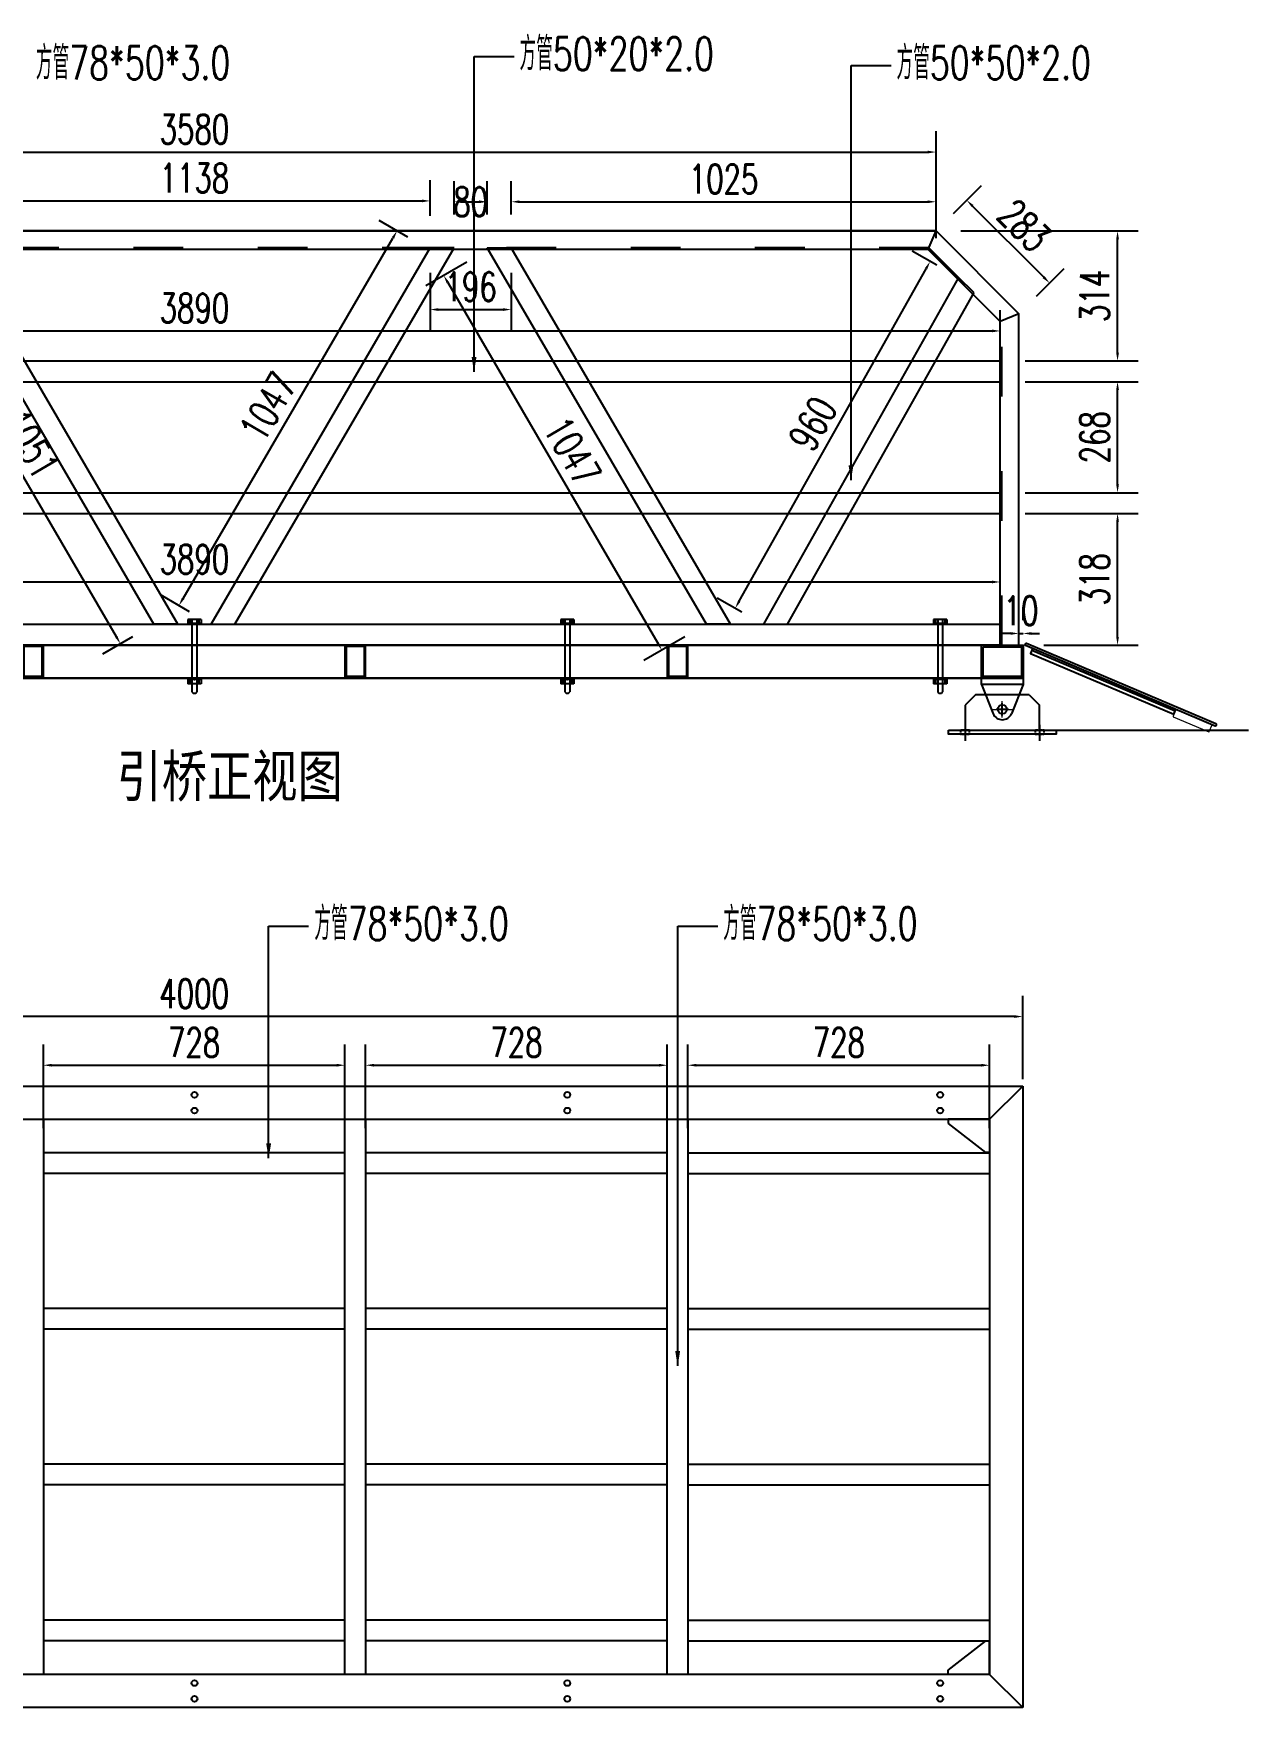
# Model space of a CAD drawing. Header units: millimetres. Extents: x -1612139 to -1305911, y 1242553 to 1536160.
# Drawn here: x -1549757 to -1546824, y 1244720 to 1248761 of the extents above; entities that cross this region are included whole.
import ezdxf

# ---------------------------------------------------------------- set-up
doc = ezdxf.new("R2010")
doc.units = ezdxf.units.MM
doc.header["$LTSCALE"] = 10
for name, pattern in [('ACAD_ISO03W100', [30, 12, -18]), ('CENTER2', [28.575, 19.05, -3.175, 3.175, -3.175]), ('DASHED2', [0.375, 0.25, -0.125])]:
    doc.linetypes.add(name, pattern=pattern)
doc.layers.get('0').update_dxf_attribs({"linetype": 'CONTINUOUS'})
doc.layers.get('DEFPOINTS').update_dxf_attribs({"linetype": 'CONTINUOUS'})
doc.layers.add('0 [HR] Dim', color=6, linetype='CONTINUOUS', lineweight=13)
doc.styles.add('-宋体', font='', dxfattribs={"width": 0.8})
doc.styles.add('AIRAL', font='arial.ttf')
doc.styles.add('STANDARD_T3', font='simplex.shx', dxfattribs={"width": 0.7, "bigfont": 'gbcbig.shx'})
doc.styles.get('-宋体').set_extended_font_data('SimSun')
doc.dimstyles.new('03', dxfattribs={"dimscale": 30, "dimtxt": 2.5, "dimasz": 1.2, "dimexe": 1, "dimexo": 1.5, "dimgap": 0.5, "dimtad": 1, "dimdec": 0, "dimzin": 1, "dimdsep": 46, "dimtxsty": 'AIRAL', "dimcen": 1.5, "dimclrd": 256, "dimclre": 256, "dimclrt": 7, "dimadec": 0, "dimazin": 0, "dimtfac": 1, "dimtdec": 0, "dimtix": 1, "dimtmove": 0, "dimatfit": 0, "dimfxl": 1.25, "dimfxlon": 1, "dimlwd": -1, "dimlwe": -1, "dimarcsym": 0})
doc.dimstyles.new('W&&20', dxfattribs={"dimtxt": 70, "dimasz": 20, "dimexe": 50, "dimexo": 60, "dimgap": 20, "dimtad": 1, "dimdec": 0, "dimzin": 0, "dimdsep": 46, "dimtxsty": 'STANDARD_T3', "dimcen": 0.09, "dimclrd": 1, "dimclre": 1, "dimclrt": 7, "dimazin": 2, "dimtfac": 1, "dimtdec": 0, "dimtix": 1, "dimtmove": 2, "dimatfit": 3, "dimfxl": 100, "dimtolj": 1, "dimtzin": 0, "dimarcsym": 0})

# ---------------------------------------------------------------- blocks, each defined once
blk = doc.blocks.new('*D48')
at = {"color": 1, "lineweight": -2, "transparency": 16777216}
for p, q in [((-1551369.2, 1246236.9), (-1551369.2, 1246437.9)), ((-1547369.2, 1246236.9), (-1547369.2, 1246437.9)), ((-1547389.2, 1246387.9), (-1551349.2, 1246387.9))]:
    blk.add_line(p, q, dxfattribs=at)
at = {"color": 1, "transparency": 16777216}
for points in [[(-1551349.2, 1246391.2), (-1551349.2, 1246384.6), (-1551369.2, 1246387.9)], [(-1547389.2, 1246391.2), (-1547389.2, 1246384.6), (-1547369.2, 1246387.9)]]:
    blk.add_solid(points, dxfattribs=at)
at = {"layer": 'DEFPOINTS', "color": 0, "transparency": 16777216}
for p in [(-1551369.2, 1246387.9), (-1551369.2, 1246176.9), (-1547369.2, 1246176.9)]:
    blk.add_point(p, dxfattribs=at)
at = {"color": 7, "transparency": 16777216, "insert": (-1549369.2, 1246442.9), "char_height": 70, "attachment_point": 5, "style": 'STANDARD_T3'}
blk.add_mtext('\\A1;4000', dxfattribs=at)
blk = doc.blocks.new('滚轮支架 -left')
for p, q in [((-50, 10), (-22.4, 81)), ((50, 10), (22.4, 81))]:
    blk.add_line(p, q)
at = {"color": 3, "linetype": 'CENTER2'}
for p, q in [((0, 85), (0, 55)), ((-15, 70), (15, 70))]:
    blk.add_line(p, q, dxfattribs=at)
blk.add_lwpolyline([(-50, 10), (50, 10), (50, -5), (-50, -5)], close=True)
blk.add_circle((0, 70), 11)
blk.add_arc((0, 70), 25, 26.1956, 153.8044)
blk = doc.blocks.new('Hole -side1')
at = {"color": 3, "linetype": 'CENTER2'}
blk.add_line((-12.9, 0), (26.4, 0), dxfattribs=at)
at = {"linetype": 'DASHED2'}
blk.add_lwpolyline([(0, -11), (10, -11), (10, 11), (0, 11)], close=True, dxfattribs=at)
blk = doc.blocks.new('*D75')
at = {"color": 1, "lineweight": -2, "transparency": 16777216}
for p, q in [((-1547536.1, 1248326.9), (-1547469, 1248393.9)), ((-1547318.5, 1248172.7), (-1547490.3, 1248344.4)), ((-1547336.1, 1248126.9), (-1547269, 1248193.9))]:
    blk.add_line(p, q, dxfattribs=at)
at = {"color": 1, "transparency": 16777216}
for points in [[(-1547487.9, 1248346.8), (-1547492.6, 1248342.1), (-1547504.4, 1248358.6)], [(-1547316.2, 1248175.1), (-1547320.9, 1248170.3), (-1547304.4, 1248158.6)]]:
    blk.add_solid(points, dxfattribs=at)
at = {"layer": 'DEFPOINTS', "color": 0, "transparency": 16777216}
for p in [(-1547504.4, 1248358.6), (-1547578.5, 1248284.5), (-1547378.5, 1248084.5)]:
    blk.add_point(p, dxfattribs=at)
at = {"color": 7, "transparency": 16777216, "insert": (-1547365.5, 1248297.4), "char_height": 70, "attachment_point": 5, "rotation": 315, "style": 'STANDARD_T3'}
blk.add_mtext('\\A1;283', dxfattribs=at)
blk = doc.blocks.new('*D49')
at = {"color": 1, "lineweight": -2, "transparency": 16777216}
for p, q in [((-1551158.5, 1248266.7), (-1551158.5, 1248524.9)), ((-1547578.5, 1248266.7), (-1547578.5, 1248524.9)), ((-1551138.5, 1248474.9), (-1547598.5, 1248474.9))]:
    blk.add_line(p, q, dxfattribs=at)
at = {"color": 1, "transparency": 16777216}
for points in [[(-1551138.5, 1248478.2), (-1551138.5, 1248471.5), (-1551158.5, 1248474.9)], [(-1547598.5, 1248478.2), (-1547598.5, 1248471.5), (-1547578.5, 1248474.9)]]:
    blk.add_solid(points, dxfattribs=at)
at = {"layer": 'DEFPOINTS', "color": 0, "transparency": 16777216}
for p in [(-1547578.5, 1248474.9), (-1551158.5, 1248206.7), (-1547578.5, 1248206.7)]:
    blk.add_point(p, dxfattribs=at)
at = {"color": 7, "transparency": 16777216, "insert": (-1549368.5, 1248529.9), "char_height": 70, "attachment_point": 5, "style": 'STANDARD_T3'}
blk.add_mtext('\\A1;3580', dxfattribs=at)
blk = doc.blocks.new('*D52')
at = {"color": 1, "lineweight": -2, "transparency": 16777216}
for p, q in [((-1549733.2, 1246118.8), (-1549733.2, 1246320.3)), ((-1549005.2, 1246118.8), (-1549005.2, 1246320.3)), ((-1549713.2, 1246270.3), (-1549025.2, 1246270.3))]:
    blk.add_line(p, q, dxfattribs=at)
at = {"color": 1, "transparency": 16777216}
for points in [[(-1549713.2, 1246273.7), (-1549713.2, 1246267), (-1549733.2, 1246270.3)], [(-1549025.2, 1246273.7), (-1549025.2, 1246267), (-1549005.2, 1246270.3)]]:
    blk.add_solid(points, dxfattribs=at)
at = {"layer": 'DEFPOINTS', "color": 0, "transparency": 16777216}
for p in [(-1549005.2, 1246270.3), (-1549733.2, 1246058.8), (-1549005.2, 1246058.8)]:
    blk.add_point(p, dxfattribs=at)
at = {"color": 7, "transparency": 16777216, "insert": (-1549369.2, 1246325.3), "char_height": 70, "attachment_point": 5, "style": 'STANDARD_T3'}
blk.add_mtext('\\A1;728', dxfattribs=at)
blk = doc.blocks.new('*D53')
at = {"color": 1, "lineweight": -2, "transparency": 16777216}
for p, q in [((-1548955.2, 1246118.8), (-1548955.2, 1246320.3)), ((-1548227.2, 1246118.8), (-1548227.2, 1246320.3)), ((-1548935.2, 1246270.3), (-1548247.2, 1246270.3))]:
    blk.add_line(p, q, dxfattribs=at)
at = {"color": 1, "transparency": 16777216}
for points in [[(-1548935.2, 1246273.7), (-1548935.2, 1246267), (-1548955.2, 1246270.3)], [(-1548247.2, 1246273.7), (-1548247.2, 1246267), (-1548227.2, 1246270.3)]]:
    blk.add_solid(points, dxfattribs=at)
at = {"layer": 'DEFPOINTS', "color": 0, "transparency": 16777216}
for p in [(-1548227.2, 1246270.3), (-1548955.2, 1246058.8), (-1548227.2, 1246058.8)]:
    blk.add_point(p, dxfattribs=at)
at = {"color": 7, "transparency": 16777216, "insert": (-1548591.2, 1246325.3), "char_height": 70, "attachment_point": 5, "style": 'STANDARD_T3'}
blk.add_mtext('\\A1;728', dxfattribs=at)
blk = doc.blocks.new('*D54')
at = {"color": 1, "lineweight": -2, "transparency": 16777216}
for p, q in [((-1548177.2, 1246118.8), (-1548177.2, 1246320.3)), ((-1547449.2, 1246118.8), (-1547449.2, 1246320.3)), ((-1548157.2, 1246270.3), (-1547469.2, 1246270.3))]:
    blk.add_line(p, q, dxfattribs=at)
at = {"color": 1, "transparency": 16777216}
for points in [[(-1548157.2, 1246273.7), (-1548157.2, 1246267), (-1548177.2, 1246270.3)], [(-1547469.2, 1246273.7), (-1547469.2, 1246267), (-1547449.2, 1246270.3)]]:
    blk.add_solid(points, dxfattribs=at)
at = {"layer": 'DEFPOINTS', "color": 0, "transparency": 16777216}
for p in [(-1547449.2, 1246270.3), (-1548177.2, 1246058.8), (-1547449.2, 1246058.8)]:
    blk.add_point(p, dxfattribs=at)
at = {"color": 7, "transparency": 16777216, "insert": (-1547813.2, 1246325.3), "char_height": 70, "attachment_point": 5, "style": 'STANDARD_T3'}
blk.add_mtext('\\A1;728', dxfattribs=at)
blk = doc.blocks.new('*D78')
at = {"color": 1, "lineweight": -2, "transparency": 16777216}
for p, q in [((-1547378.5, 1247344.5), (-1547378.5, 1247362.7)), ((-1547368.5, 1247344.5), (-1547368.5, 1247362.7)), ((-1547398.5, 1247312.7), (-1547418.5, 1247312.7)), ((-1547378.5, 1247312.7), (-1547368.5, 1247312.7)), ((-1547348.5, 1247312.7), (-1547328.5, 1247312.7))]:
    blk.add_line(p, q, dxfattribs=at)
at = {"color": 1, "transparency": 16777216}
for points in [[(-1547398.5, 1247316), (-1547398.5, 1247309.3), (-1547378.5, 1247312.7)], [(-1547348.5, 1247316), (-1547348.5, 1247309.3), (-1547368.5, 1247312.7)]]:
    blk.add_solid(points, dxfattribs=at)
at = {"layer": 'DEFPOINTS', "color": 0, "transparency": 16777216}
for p in [(-1547368.5, 1247312.7), (-1547378.5, 1247284.5), (-1547368.5, 1247284.5)]:
    blk.add_point(p, dxfattribs=at)
at = {"color": 7, "transparency": 16777216, "insert": (-1547373.5, 1247367.7), "char_height": 70, "attachment_point": 5, "style": 'STANDARD_T3'}
blk.add_mtext('\\A1;10', dxfattribs=at)
blk = doc.blocks.new('*D79')
at = {"color": 1, "lineweight": -2, "transparency": 16777216}
for p, q in [((-1547363.5, 1247602.5), (-1547090.3, 1247602.5)), ((-1547140.3, 1247304.5), (-1547140.3, 1247582.5)), ((-1547318.5, 1247284.5), (-1547090.3, 1247284.5))]:
    blk.add_line(p, q, dxfattribs=at)
at = {"color": 1, "transparency": 16777216}
for points in [[(-1547143.6, 1247582.5), (-1547137, 1247582.5), (-1547140.3, 1247602.5)], [(-1547143.6, 1247304.5), (-1547137, 1247304.5), (-1547140.3, 1247284.5)]]:
    blk.add_solid(points, dxfattribs=at)
at = {"layer": 'DEFPOINTS', "color": 0, "transparency": 16777216}
for p in [(-1547423.5, 1247602.5), (-1547140.3, 1247602.5), (-1547378.5, 1247284.5)]:
    blk.add_point(p, dxfattribs=at)
at = {"color": 7, "transparency": 16777216, "insert": (-1547195.3, 1247443.5), "char_height": 70, "attachment_point": 5, "rotation": 90, "style": 'STANDARD_T3'}
blk.add_mtext('\\A1;318', dxfattribs=at)
blk = doc.blocks.new('*D80')
at = {"color": 1, "lineweight": -2, "transparency": 16777216}
for p, q in [((-1547363.5, 1247920.5), (-1547090.3, 1247920.5)), ((-1547140.3, 1247672.5), (-1547140.3, 1247900.5)), ((-1547363.5, 1247652.5), (-1547090.3, 1247652.5))]:
    blk.add_line(p, q, dxfattribs=at)
at = {"color": 1, "transparency": 16777216}
for points in [[(-1547143.6, 1247900.5), (-1547137, 1247900.5), (-1547140.3, 1247920.5)], [(-1547143.6, 1247672.5), (-1547137, 1247672.5), (-1547140.3, 1247652.5)]]:
    blk.add_solid(points, dxfattribs=at)
at = {"layer": 'DEFPOINTS', "color": 0, "transparency": 16777216}
for p in [(-1547423.5, 1247920.5), (-1547140.3, 1247920.5), (-1547423.5, 1247652.5)]:
    blk.add_point(p, dxfattribs=at)
at = {"color": 7, "transparency": 16777216, "insert": (-1547195.3, 1247786.5), "char_height": 70, "attachment_point": 5, "rotation": 90, "style": 'STANDARD_T3'}
blk.add_mtext('\\A1;268', dxfattribs=at)
blk = doc.blocks.new('*D81')
at = {"color": 1, "lineweight": -2, "transparency": 16777216}
for p, q in [((-1547518.5, 1248284.5), (-1547090.3, 1248284.5)), ((-1547140.3, 1247990.5), (-1547140.3, 1248264.5)), ((-1547363.5, 1247970.5), (-1547090.3, 1247970.5))]:
    blk.add_line(p, q, dxfattribs=at)
at = {"color": 1, "transparency": 16777216}
for points in [[(-1547143.6, 1248264.5), (-1547137, 1248264.5), (-1547140.3, 1248284.5)], [(-1547143.6, 1247990.5), (-1547137, 1247990.5), (-1547140.3, 1247970.5)]]:
    blk.add_solid(points, dxfattribs=at)
at = {"layer": 'DEFPOINTS', "color": 0, "transparency": 16777216}
for p in [(-1547578.5, 1248284.5), (-1547140.3, 1248284.5), (-1547423.5, 1247970.5)]:
    blk.add_point(p, dxfattribs=at)
at = {"color": 7, "transparency": 16777216, "insert": (-1547195.3, 1248127.5), "char_height": 70, "attachment_point": 5, "rotation": 90, "style": 'STANDARD_T3'}
blk.add_mtext('\\A1;314', dxfattribs=at)
blk = doc.blocks.new('55844')
at = {"color": 2}
for p, q in [((114069.8, -79191), (114598.8, -78282.4)), ((114127.6, -79191), (114656.6, -78282.4)), ((114656.6, -78282.4), (114598.8, -78282.4)), ((114069.8, -79191), (114127.6, -79191))]:
    blk.add_line(p, q, dxfattribs=at)
blk = doc.blocks.new('*D88')
at = {"color": 1, "lineweight": -2, "transparency": 16777216}
for p, q in [((-1551313.5, 1247394.9), (-1551313.5, 1247487)), ((-1547423.5, 1247394.9), (-1547423.5, 1247487)), ((-1551293.5, 1247437), (-1547443.5, 1247437))]:
    blk.add_line(p, q, dxfattribs=at)
at = {"color": 1, "transparency": 16777216}
for points in [[(-1551293.5, 1247440.3), (-1551293.5, 1247433.7), (-1551313.5, 1247437)], [(-1547443.5, 1247440.3), (-1547443.5, 1247433.7), (-1547423.5, 1247437)]]:
    blk.add_solid(points, dxfattribs=at)
at = {"layer": 'DEFPOINTS', "color": 0, "transparency": 16777216}
for p in [(-1547423.5, 1247437), (-1551313.5, 1247334.9), (-1547423.5, 1247334.9)]:
    blk.add_point(p, dxfattribs=at)
at = {"color": 7, "transparency": 16777216, "insert": (-1549368.5, 1247492), "char_height": 70, "attachment_point": 5, "style": 'STANDARD_T3'}
blk.add_mtext('\\A1;3890', dxfattribs=at)
blk = doc.blocks.new('*D63')
at = {"color": 1, "lineweight": -2, "transparency": 16777216}
for p, q in [((-1549937.5, 1248321), (-1549937.5, 1248406.9)), ((-1548799.6, 1248321), (-1548799.6, 1248406.9)), ((-1549917.5, 1248356.9), (-1548819.6, 1248356.9))]:
    blk.add_line(p, q, dxfattribs=at)
at = {"color": 1, "transparency": 16777216}
for points in [[(-1549917.5, 1248360.3), (-1549917.5, 1248353.6), (-1549937.5, 1248356.9)], [(-1548819.6, 1248360.3), (-1548819.6, 1248353.6), (-1548799.6, 1248356.9)]]:
    blk.add_solid(points, dxfattribs=at)
at = {"layer": 'DEFPOINTS', "color": 0, "transparency": 16777216}
for p in [(-1548799.6, 1248356.9), (-1549937.5, 1248261), (-1548799.6, 1248261)]:
    blk.add_point(p, dxfattribs=at)
at = {"color": 7, "transparency": 16777216, "insert": (-1549368.6, 1248411.9), "char_height": 70, "attachment_point": 5, "style": 'STANDARD_T3'}
blk.add_mtext('\\A1;1138', dxfattribs=at)
blk = doc.blocks.new('*D64')
at = {"color": 1, "lineweight": -2, "transparency": 16777216}
for p, q in [((-1548741.7, 1248324.2), (-1548741.7, 1248404.8)), ((-1548661.7, 1248324.2), (-1548661.7, 1248404.8)), ((-1548721.7, 1248354.8), (-1548681.7, 1248354.8))]:
    blk.add_line(p, q, dxfattribs=at)
at = {"color": 1, "transparency": 16777216}
for points in [[(-1548721.7, 1248358.2), (-1548721.7, 1248351.5), (-1548741.7, 1248354.8)], [(-1548681.7, 1248358.2), (-1548681.7, 1248351.5), (-1548661.7, 1248354.8)]]:
    blk.add_solid(points, dxfattribs=at)
at = {"layer": 'DEFPOINTS', "color": 0, "transparency": 16777216}
for p in [(-1548661.7, 1248354.8), (-1548741.7, 1248264.2), (-1548661.7, 1248264.2)]:
    blk.add_point(p, dxfattribs=at)
at = {"color": 7, "transparency": 16777216, "insert": (-1548701.7, 1248354.8), "char_height": 70, "attachment_point": 5, "style": 'STANDARD_T3'}
blk.add_mtext('\\A1;80', dxfattribs=at)
blk = doc.blocks.new('*D65')
at = {"color": 1, "lineweight": -2, "transparency": 16777216}
for p, q in [((-1548603.9, 1248324.2), (-1548603.9, 1248404.8)), ((-1547578.5, 1248365.2), (-1547578.5, 1248404.8)), ((-1548583.9, 1248354.8), (-1547598.5, 1248354.8))]:
    blk.add_line(p, q, dxfattribs=at)
at = {"color": 1, "transparency": 16777216}
for points in [[(-1548583.9, 1248358.2), (-1548583.9, 1248351.5), (-1548603.9, 1248354.8)], [(-1547598.5, 1248358.2), (-1547598.5, 1248351.5), (-1547578.5, 1248354.8)]]:
    blk.add_solid(points, dxfattribs=at)
at = {"layer": 'DEFPOINTS', "color": 0, "transparency": 16777216}
for p in [(-1547578.5, 1248354.8), (-1547578.5, 1248305.2), (-1548603.9, 1248264.2)]:
    blk.add_point(p, dxfattribs=at)
at = {"color": 7, "transparency": 16777216, "insert": (-1548091.2, 1248409.8), "char_height": 70, "attachment_point": 5, "style": 'STANDARD_T3'}
blk.add_mtext('\\A1;1025', dxfattribs=at)
blk = doc.blocks.new('560')
at = {"color": 0}
for p, q in [((113415.8, -81726.1), (113415.8, -81646.1)), ((113415.8, -81646.1), (113425.8, -81646.1)), ((113515.8, -81716.1), (113425.8, -81646.1)), ((113415.8, -81726.1), (113515.8, -81726.1)), ((113515.8, -81726.1), (113515.8, -81716.1))]:
    blk.add_line(p, q, dxfattribs=at)
blk = doc.blocks.new('220')
at = {"color": 7}
for points in [[(114346.7, -77376.5), (114396.7, -77376.5), (114396.7, -77298.5), (114346.7, -77298.5)], [(114349.7, -77373.5), (114393.7, -77373.5), (114393.7, -77301.5), (114349.7, -77301.5)]]:
    blk.add_lwpolyline(points, close=True, dxfattribs=at)
blk = doc.blocks.new('*D71')
at = {"color": 1, "lineweight": -2, "transparency": 16777216}
for p, q in [((-1548799.6, 1248183.5), (-1548799.6, 1248044.6)), ((-1548603.9, 1248183.5), (-1548603.9, 1248044.6)), ((-1548779.6, 1248094.6), (-1548623.9, 1248094.6))]:
    blk.add_line(p, q, dxfattribs=at)
at = {"color": 1, "transparency": 16777216}
for points in [[(-1548779.6, 1248098), (-1548779.6, 1248091.3), (-1548799.6, 1248094.6)], [(-1548623.9, 1248098), (-1548623.9, 1248091.3), (-1548603.9, 1248094.6)]]:
    blk.add_solid(points, dxfattribs=at)
at = {"layer": 'DEFPOINTS', "color": 0, "transparency": 16777216}
for p in [(-1548799.6, 1248243.5), (-1548603.9, 1248243.5), (-1548603.9, 1248094.6)]:
    blk.add_point(p, dxfattribs=at)
at = {"color": 7, "transparency": 16777216, "insert": (-1548701.7, 1248149.6), "char_height": 70, "attachment_point": 5, "style": 'STANDARD_T3'}
blk.add_mtext('\\A1;196', dxfattribs=at)
blk = doc.blocks.new('*D93')
at = {"color": 1, "lineweight": -2, "transparency": 16777216}
for p, q in [((-1550047.3, 1248213.3), (-1550119.4, 1248171.3)), ((-1550066.1, 1248179.2), (-1549557.3, 1247305.2)), ((-1549518.3, 1247304.7), (-1549590.4, 1247262.7))]:
    blk.add_line(p, q, dxfattribs=at)
at = {"color": 1, "transparency": 16777216}
for points in [[(-1550063.2, 1248180.8), (-1550069, 1248177.5), (-1550076.2, 1248196.4)], [(-1549554.4, 1247306.9), (-1549560.1, 1247303.5), (-1549547.2, 1247287.9)]]:
    blk.add_solid(points, dxfattribs=at)
at = {"layer": 'DEFPOINTS', "color": 0, "transparency": 16777216}
for p in [(-1549995.4, 1248243.5), (-1549466.4, 1247334.9), (-1549547.2, 1247287.9)]:
    blk.add_point(p, dxfattribs=at)
at = {"color": 7, "transparency": 16777216, "insert": (-1549764.1, 1247769.8), "char_height": 70, "attachment_point": 5, "rotation": 300.209, "style": 'STANDARD_T3'}
blk.add_mtext('\\A1;1051', dxfattribs=at)
blk = doc.blocks.new('*D94')
at = {"color": 1, "lineweight": -2, "transparency": 16777216}
for p, q in [((-1548853.8, 1248269.7), (-1548922.6, 1248309.7)), ((-1549396, 1247397.3), (-1548889.4, 1248267.3)), ((-1549380.4, 1247365.1), (-1549449.2, 1247405.2))]:
    blk.add_line(p, q, dxfattribs=at)
at = {"color": 1, "transparency": 16777216}
for points in [[(-1548892.3, 1248269), (-1548886.6, 1248265.6), (-1548879.4, 1248284.6)], [(-1549398.8, 1247399), (-1549393.1, 1247395.6), (-1549406, 1247380)]]:
    blk.add_solid(points, dxfattribs=at)
at = {"layer": 'DEFPOINTS', "color": 0, "transparency": 16777216}
for p in [(-1548879.4, 1248284.6), (-1548801.9, 1248239.5), (-1549328.6, 1247334.9)]:
    blk.add_point(p, dxfattribs=at)
at = {"color": 7, "transparency": 16777216, "insert": (-1549190.2, 1247860), "char_height": 70, "attachment_point": 5, "rotation": 59.791, "style": 'STANDARD_T3'}
blk.add_mtext('\\A1;1047', dxfattribs=at)
blk = doc.blocks.new('*D95')
at = {"color": 1, "lineweight": -2, "transparency": 16777216}
for p, q in [((-1548711.3, 1248209.3), (-1548810.1, 1248151.8)), ((-1548756.8, 1248159.6), (-1548250.3, 1247289.6)), ((-1548184.6, 1247304.7), (-1548283.4, 1247247.2))]:
    blk.add_line(p, q, dxfattribs=at)
at = {"color": 1, "transparency": 16777216}
for points in [[(-1548753.9, 1248161.3), (-1548759.7, 1248158), (-1548766.8, 1248176.9)], [(-1548247.4, 1247291.3), (-1548253.1, 1247288), (-1548240.2, 1247272.4)]]:
    blk.add_solid(points, dxfattribs=at)
at = {"layer": 'DEFPOINTS', "color": 0, "transparency": 16777216}
for p in [(-1548659.4, 1248239.5), (-1548132.8, 1247334.9), (-1548240.2, 1247272.4)]:
    blk.add_point(p, dxfattribs=at)
at = {"color": 7, "transparency": 16777216, "insert": (-1548456, 1247752.3), "char_height": 70, "attachment_point": 5, "rotation": 300.209, "style": 'STANDARD_T3'}
blk.add_mtext('\\A1;1047', dxfattribs=at)
blk = doc.blocks.new('*D96')
at = {"color": 1, "lineweight": -2, "transparency": 16777216}
for p, q in [((-1547576.5, 1248201.6), (-1547636.3, 1248235.2)), ((-1548053.4, 1247390.9), (-1547602.5, 1248193.3)), ((-1548047, 1247364.3), (-1548106.8, 1247397.9))]:
    blk.add_line(p, q, dxfattribs=at)
at = {"color": 1, "transparency": 16777216}
for points in [[(-1547605.4, 1248194.9), (-1547599.6, 1248191.7), (-1547592.7, 1248210.7)], [(-1548056.3, 1247392.5), (-1548050.5, 1247389.2), (-1548063.2, 1247373.4)]]:
    blk.add_solid(points, dxfattribs=at)
at = {"layer": 'DEFPOINTS', "color": 0, "transparency": 16777216}
for p in [(-1547592.7, 1248210.7), (-1547524.2, 1248172.2), (-1547994.7, 1247334.9)]:
    blk.add_point(p, dxfattribs=at)
at = {"color": 7, "transparency": 16777216, "insert": (-1547875.9, 1247819), "char_height": 70, "attachment_point": 5, "rotation": 60.668, "style": 'STANDARD_T3'}
blk.add_mtext('\\A1;960', dxfattribs=at)
blk = doc.blocks.new('*D97')
at = {"color": 1, "lineweight": -2, "transparency": 16777216}
for p, q in [((-1551313.5, 1248030.5), (-1551313.5, 1248093)), ((-1547423.5, 1248030.5), (-1547423.5, 1248093)), ((-1551293.5, 1248043), (-1547443.5, 1248043))]:
    blk.add_line(p, q, dxfattribs=at)
at = {"color": 1, "transparency": 16777216}
for points in [[(-1551293.5, 1248046.3), (-1551293.5, 1248039.7), (-1551313.5, 1248043)], [(-1547443.5, 1248046.3), (-1547443.5, 1248039.7), (-1547423.5, 1248043)]]:
    blk.add_solid(points, dxfattribs=at)
at = {"layer": 'DEFPOINTS', "color": 0, "transparency": 16777216}
for p in [(-1547423.5, 1248043), (-1551313.5, 1247970.5), (-1547423.5, 1247970.5)]:
    blk.add_point(p, dxfattribs=at)
at = {"color": 7, "transparency": 16777216, "insert": (-1549368.5, 1248098), "char_height": 70, "attachment_point": 5, "style": 'STANDARD_T3'}
blk.add_mtext('\\A1;3890', dxfattribs=at)

msp = doc.modelspace()

# ---------------------------------------------------------------- linework, layer by layer
at = {"color": 3}
for p, q in [((-1551158.5, 1248284.5), (-1547578.5, 1248284.5)), ((-1547578.5, 1248284.5), (-1551158.5, 1248284.5)), ((-1547597.1, 1248239.5), (-1547578.5, 1248284.5)), ((-1547578.5, 1248284.5), (-1547378.5, 1248084.5)), ((-1547597.1, 1248239.5), (-1551139.8, 1248239.5)), ((-1547597.1, 1248239.5), (-1547423.5, 1248065.8)), ((-1547378.5, 1247284.5), (-1547378.5, 1248084.5)), ((-1547423.5, 1247284.5), (-1547423.5, 1248065.8)), ((-1551368.5, 1247284.5), (-1547368.5, 1247284.5)), ((-1547368.5, 1247204.5), (-1547368.5, 1247284.5)), ((-1547368.5, 1247204.5), (-1547368.5, 1247255.5)), ((-1551368.5, 1247204.5), (-1547368.5, 1247204.5)), ((-1551369.2, 1246219.8), (-1547369.2, 1246219.8)), ((-1547449.2, 1246139.8), (-1547369.2, 1246219.8)), ((-1547369.2, 1246219.8), (-1547369.2, 1244719.8)), ((-1551369.2, 1246139.8), (-1547449.2, 1246139.8)), ((-1547449.2, 1246139.8), (-1547449.2, 1244799.8)), ((-1547449.2, 1244799.8), (-1551289.2, 1244799.8)), ((-1547449.2, 1244799.8), (-1547369.2, 1244719.8)), ((-1547369.2, 1244719.8), (-1551369.2, 1244719.8))]:
    msp.add_line(p, q, dxfattribs=at)
at = {"color": 3, "linetype": 'ACAD_ISO03W100'}
for p, q in [((-1547595.5, 1248243.5), (-1551141.5, 1248243.5)), ((-1547595.5, 1248243.5), (-1547419.5, 1248067.5)), ((-1547419.5, 1247284.5), (-1547419.5, 1248067.5))]:
    msp.add_line(p, q, dxfattribs=at)
at = {"color": 2}
for p, q in [((-1547524.2, 1248172.2), (-1547994.7, 1247334.9)), ((-1547487.5, 1248135.5), (-1547524.2, 1248172.2)), ((-1547487.5, 1248135.5), (-1547937.4, 1247334.9)), ((-1547994.7, 1247334.9), (-1547937.4, 1247334.9))]:
    msp.add_line(p, q, dxfattribs=at)
at = {"color": 4}
msp.add_line((-1547378.5, 1248084.5), (-1547423.5, 1248065.8), dxfattribs=at)
at = {"color": 3, "lineweight": 5}
for p, q in [((-1547378.5, 1247284.5), (-1547378.5, 1248084.5)), ((-1547468.5, 1247204.5), (-1547468.5, 1247284.5)), ((-1547368.5, 1247224.5), (-1547368.5, 1247284.5)), ((-1547368.5, 1247204.5), (-1547368.5, 1247284.5)), ((-1551368.5, 1247204.5), (-1547368.5, 1247204.5)), ((-1551369.2, 1246219.8), (-1547369.2, 1246219.8)), ((-1547369.2, 1246219.8), (-1547369.2, 1244719.8)), ((-1547369.2, 1244719.8), (-1551369.2, 1244719.8))]:
    msp.add_line(p, q, dxfattribs=at)
at = {"color": 0}
for p, q in [((-1551313.5, 1247970.5), (-1547423.5, 1247970.5)), ((-1551313.5, 1247920.5), (-1547423.5, 1247920.5)), ((-1551313.5, 1247652.5), (-1547423.5, 1247652.5)), ((-1551313.5, 1247602.5), (-1547423.5, 1247602.5)), ((-1549733.2, 1246139.8), (-1549733.2, 1244799.8)), ((-1549005.2, 1244799.8), (-1549005.2, 1246139.8)), ((-1548955.2, 1246139.8), (-1548955.2, 1244799.8)), ((-1548227.2, 1244799.8), (-1548227.2, 1246139.8)), ((-1548177.2, 1246139.8), (-1548177.2, 1244799.8)), ((-1549005.2, 1246058.8), (-1549733.2, 1246058.8)), ((-1548227.2, 1246058.8), (-1548955.2, 1246058.8)), ((-1548177.2, 1246058.8), (-1547449.2, 1246058.8)), ((-1549005.2, 1246008.8), (-1549733.2, 1246008.8)), ((-1548227.2, 1246008.8), (-1548955.2, 1246008.8)), ((-1548177.2, 1246008.8), (-1547449.2, 1246008.8)), ((-1549005.2, 1245682.8), (-1549733.2, 1245682.8)), ((-1548227.2, 1245682.8), (-1548955.2, 1245682.8)), ((-1548177.2, 1245682.8), (-1547449.2, 1245682.8)), ((-1549005.2, 1245632.8), (-1549733.2, 1245632.8)), ((-1548227.2, 1245632.8), (-1548955.2, 1245632.8)), ((-1548177.2, 1245632.8), (-1547449.2, 1245632.8)), ((-1549005.2, 1245307.2), (-1549733.2, 1245307.2)), ((-1548227.2, 1245307.2), (-1548955.2, 1245307.2)), ((-1548177.2, 1245307.2), (-1547449.2, 1245307.2)), ((-1549005.2, 1245257.2), (-1549733.2, 1245257.2)), ((-1548227.2, 1245257.2), (-1548955.2, 1245257.2)), ((-1548177.2, 1245257.2), (-1547449.2, 1245257.2)), ((-1549005.2, 1244930.8), (-1549733.2, 1244930.8)), ((-1548227.2, 1244930.8), (-1548955.2, 1244930.8)), ((-1548177.2, 1244930.8), (-1547449.2, 1244930.8)), ((-1549005.2, 1244880.8), (-1549733.2, 1244880.8)), ((-1548227.2, 1244880.8), (-1548955.2, 1244880.8)), ((-1548177.2, 1244880.8), (-1547449.2, 1244880.8))]:
    msp.add_line(p, q, dxfattribs=at)
at = {"color": 1}
for p, q in [((-1551313.5, 1247334.9), (-1547423.5, 1247334.9)), ((-1549384.5, 1247346.5), (-1549384.5, 1247336.5)), ((-1549352.5, 1247346.5), (-1549384.5, 1247346.5)), ((-1549352.5, 1247336.5), (-1549384.5, 1247336.5)), ((-1549352.5, 1247334.5), (-1549384.5, 1247334.5)), ((-1549379.5, 1247346.5), (-1549379.5, 1247336.5)), ((-1549374.5, 1247346.5), (-1549374.5, 1247171.7)), ((-1549362.5, 1247346.5), (-1549362.5, 1247171.7)), ((-1549357.5, 1247346.5), (-1549357.5, 1247336.5)), ((-1549352.5, 1247346.5), (-1549352.5, 1247336.5)), ((-1548484.5, 1247346.5), (-1548484.5, 1247336.5)), ((-1548452.5, 1247346.5), (-1548484.5, 1247346.5)), ((-1548452.5, 1247336.5), (-1548484.5, 1247336.5)), ((-1548452.5, 1247334.5), (-1548484.5, 1247334.5)), ((-1548479.5, 1247346.5), (-1548479.5, 1247336.5)), ((-1548474.5, 1247346.5), (-1548474.5, 1247171.7)), ((-1548462.5, 1247346.5), (-1548462.5, 1247171.7)), ((-1548457.5, 1247346.5), (-1548457.5, 1247336.5)), ((-1548452.5, 1247346.5), (-1548452.5, 1247336.5)), ((-1547584.5, 1247346.5), (-1547584.5, 1247336.5)), ((-1547552.5, 1247346.5), (-1547584.5, 1247346.5)), ((-1547584.5, 1247346.5), (-1547584.5, 1247336.5)), ((-1547552.5, 1247346.5), (-1547584.5, 1247346.5)), ((-1547552.5, 1247336.5), (-1547584.5, 1247336.5)), ((-1547552.5, 1247336.5), (-1547584.5, 1247336.5)), ((-1547552.5, 1247334.5), (-1547584.5, 1247334.5)), ((-1547552.5, 1247334.5), (-1547584.5, 1247334.5)), ((-1547579.5, 1247346.5), (-1547579.5, 1247336.5)), ((-1547579.5, 1247346.5), (-1547579.5, 1247336.5)), ((-1547574.5, 1247346.5), (-1547574.5, 1247171.7)), ((-1547574.5, 1247346.5), (-1547574.5, 1247171.7)), ((-1547562.5, 1247346.5), (-1547562.5, 1247171.7)), ((-1547562.5, 1247346.5), (-1547562.5, 1247171.7)), ((-1547557.5, 1247346.5), (-1547557.5, 1247336.5)), ((-1547557.5, 1247346.5), (-1547557.5, 1247336.5)), ((-1547552.5, 1247346.5), (-1547552.5, 1247336.5)), ((-1547552.5, 1247346.5), (-1547552.5, 1247336.5)), ((-1547423.5, 1247334.9), (-1547423.5, 1247284.5)), ((-1547423.5, 1247284.5), (-1551313.5, 1247284.5)), ((-1547369.3, 1247283.9), (-1547369.3, 1247283.9)), ((-1547369.3, 1247283.9), (-1547369.3, 1247283.9)), ((-1549384.5, 1247201.3), (-1549384.5, 1247191.3)), ((-1549352.5, 1247201.3), (-1549384.5, 1247201.3)), ((-1549352.5, 1247191.3), (-1549384.5, 1247191.3)), ((-1549379.5, 1247201.3), (-1549379.5, 1247191.3)), ((-1549357.5, 1247201.3), (-1549357.5, 1247191.3)), ((-1549352.5, 1247201.3), (-1549352.5, 1247191.3)), ((-1548484.5, 1247201.3), (-1548484.5, 1247191.3)), ((-1548452.5, 1247201.3), (-1548484.5, 1247201.3)), ((-1548452.5, 1247191.3), (-1548484.5, 1247191.3)), ((-1548479.5, 1247201.3), (-1548479.5, 1247191.3)), ((-1548457.5, 1247201.3), (-1548457.5, 1247191.3)), ((-1548452.5, 1247201.3), (-1548452.5, 1247191.3)), ((-1547584.5, 1247201.3), (-1547584.5, 1247191.3)), ((-1547552.5, 1247201.3), (-1547584.5, 1247201.3)), ((-1547584.5, 1247201.3), (-1547584.5, 1247191.3)), ((-1547552.5, 1247201.3), (-1547584.5, 1247201.3)), ((-1547552.5, 1247191.3), (-1547584.5, 1247191.3)), ((-1547552.5, 1247191.3), (-1547584.5, 1247191.3)), ((-1547579.5, 1247201.3), (-1547579.5, 1247191.3)), ((-1547579.5, 1247201.3), (-1547579.5, 1247191.3)), ((-1547557.5, 1247201.3), (-1547557.5, 1247191.3)), ((-1547557.5, 1247201.3), (-1547557.5, 1247191.3)), ((-1547552.5, 1247201.3), (-1547552.5, 1247191.3)), ((-1547552.5, 1247201.3), (-1547552.5, 1247191.3)), ((-1549374.5, 1247171.7), (-1549371.5, 1247168.7)), ((-1549371.5, 1247168.7), (-1549365.5, 1247168.7)), ((-1549365.5, 1247168.7), (-1549362.5, 1247171.7)), ((-1548474.5, 1247171.7), (-1548471.5, 1247168.7)), ((-1548471.5, 1247168.7), (-1548465.5, 1247168.7)), ((-1548465.5, 1247168.7), (-1548462.5, 1247171.7)), ((-1547574.5, 1247171.7), (-1547571.5, 1247168.7)), ((-1547574.5, 1247171.7), (-1547571.5, 1247168.7)), ((-1547571.5, 1247168.7), (-1547565.5, 1247168.7)), ((-1547571.5, 1247168.7), (-1547565.5, 1247168.7)), ((-1547565.5, 1247168.7), (-1547562.5, 1247171.7)), ((-1547565.5, 1247168.7), (-1547562.5, 1247171.7))]:
    msp.add_line(p, q, dxfattribs=at)
for p, q in [((-1547353.5, 1247164.5), (-1547483.5, 1247164.5)), ((-1547353.5, 1247164.5), (-1547483.5, 1247164.5)), ((-1547508.5, 1247139.5), (-1547508.5, 1247079.5)), ((-1547508.5, 1247139.5), (-1547508.5, 1247079.5)), ((-1547328.5, 1247079.5), (-1547328.5, 1247139.5)), ((-1547328.5, 1247079.5), (-1547328.5, 1247139.5)), ((-1547508.5, 1247079.5), (-1547328.5, 1247079.5)), ((-1547508.5, 1247079.5), (-1547328.5, 1247079.5))]:
    msp.add_line(p, q)
at = {"color": 3}
for points in [[(-1551368.5, 1247284.5), (-1547368.5, 1247284.5), (-1547368.5, 1247204.5), (-1551368.5, 1247204.5)], [(-1547468.5, 1247284.5), (-1547368.5, 1247284.5), (-1547368.5, 1247204.5), (-1547468.5, 1247204.5)], [(-1547464.5, 1247280.5), (-1547372.5, 1247280.5), (-1547372.5, 1247208.5), (-1547464.5, 1247208.5)]]:
    msp.add_lwpolyline(points, close=True, dxfattribs=at)
at = {"color": 3, "lineweight": 5}
for points in [[(-1547368.5, 1247284.5), (-1547468.5, 1247284.5), (-1547468.5, 1247204.5), (-1547368.5, 1247204.5)], [(-1547372.5, 1247280.5), (-1547464.5, 1247280.5), (-1547464.5, 1247208.5), (-1547372.5, 1247208.5)]]:
    msp.add_lwpolyline(points, close=True, dxfattribs=at)
msp.add_lwpolyline([(-1546902, 1247092.5), (-1546903.1, 1247089.7, -0.414214), (-1546904.5, 1247089.2), (-1547362.5, 1247283.6, -0.416514), (-1547363, 1247284.9), (-1547361.4, 1247288.6, -0.411917), (-1547360.1, 1247289.1), (-1546903, 1247095.1, -0.414214)], format="xyb", close=True)
for points in [[(-1546999.3, 1247129.5), (-1547345.4, 1247276.4), (-1547350.5, 1247264.4), (-1547004.3, 1247117.5)], [(-1547548.5, 1247079.5), (-1547288.5, 1247079.5), (-1547288.5, 1247069.5), (-1547548.5, 1247069.5)], [(-1547548.5, 1247079.5), (-1547288.5, 1247079.5), (-1547288.5, 1247069.5), (-1547548.5, 1247069.5)]]:
    msp.add_lwpolyline(points, close=True)
for points in [[(-1547001.2, 1247124.9), (-1547347.3, 1247271.8)], [(-1547483.5, 1247164.5), (-1547508.5, 1247139.5)], [(-1547483.5, 1247164.5), (-1547508.5, 1247139.5)], [(-1547353.5, 1247164.5), (-1547328.5, 1247139.5)], [(-1547353.5, 1247164.5), (-1547328.5, 1247139.5)], [(-1547288.5, 1247079.5), (-1546824.2, 1247079.5)]]:
    msp.add_lwpolyline(points)
at = {"lineweight": 5}
msp.add_lwpolyline([(-1546999.3, 1247129.5), (-1547006.3, 1247112.8, 0.414214), (-1547005.8, 1247111.5), (-1546920.2, 1247075.2, 0.414214), (-1546918.9, 1247075.7), (-1546911.8, 1247092.3)], format="xyb", dxfattribs=at)
at = {"color": 0}
for centre in [(-1549368.5, 1246198.8), (-1548468.5, 1246198.8), (-1547568.5, 1246198.8), (-1549368.5, 1246160.8), (-1548468.5, 1246160.8), (-1547568.5, 1246160.8), (-1549368.5, 1244778.8), (-1548468.5, 1244778.8), (-1547568.5, 1244778.8), (-1549368.5, 1244740.8), (-1548468.5, 1244740.8), (-1547568.5, 1244740.8)]:
    msp.add_circle(centre, 7, dxfattribs=at)
for p in [(-1549368.5, 1247201.3), (-1548468.5, 1247201.3)]:
    msp.add_point(p, dxfattribs=at)
at = {"layer": '0 [HR] Dim', "color": 3, "linetype": 'CENTER2'}
for p, q in [((-1547418.5, 1247109.5), (-1547418.5, 1247149.5)), ((-1547418.5, 1247109.5), (-1547418.5, 1247149.5)), ((-1547446.5, 1247129.5), (-1547390.5, 1247129.5)), ((-1547446.5, 1247129.5), (-1547390.5, 1247129.5))]:
    msp.add_line(p, q, dxfattribs=at)

# ---------------------------------------------------------------- block references
at = {"color": 0, "xscale": -1}
for p in [(-1435338.8, 1326525.9), (-1434005.1, 1326525.9)]:
    msp.add_blockref('55844', p, dxfattribs=at)
at = {"color": 0}
msp.add_blockref('55844', (-1663398.3, 1326525.9), dxfattribs=at)
at = {"color": 7}
for p in [(-1664129.9, 1324582.9), (-1663351.9, 1324582.9), (-1662573.9, 1324582.9)]:
    msp.add_blockref('220', p, dxfattribs=at)
for name, p, rotation in [('滚轮支架 -left', (-1547418.5, 1247199.5), 180), ('滚轮支架 -left', (-1547418.5, 1247199.5), 180), ('Hole -side1', (-1547508.5, 1247079.5), 270), ('Hole -side1', (-1547508.5, 1247079.5), 270), ('Hole -side1', (-1547328.5, 1247079.5), 270), ('Hole -side1', (-1547328.5, 1247079.5), 270)]:
    msp.add_blockref(name, p, dxfattribs=dict(rotation=rotation))
at = {"color": 2, "rotation": 180}
msp.add_blockref('560', (-1434033.5, 1164413.7), dxfattribs=at)
at = {"color": 2, "xscale": -1}
msp.add_blockref('560', (-1434033.5, 1326525.9), dxfattribs=at)

# ---------------------------------------------------------------- texts
at = {"color": 4, "char_height": 80, "width": 669.938, "attachment_point": 1, "style": 'STANDARD_T3'}
for s, insert in [('{\\C256;方管78*50*3.0}', (-1549751.4, 1248730.1)), ('{\\C256;方管50*20*2.0}', (-1548583.9, 1248752.2)), ('{\\C256;方管50*50*2.0}', (-1547674, 1248730.1)), ('{\\C256;方管78*50*3.0}', (-1549079.2, 1246652.2)), ('{\\C256;方管78*50*3.0}', (-1548092.4, 1246652.2))]:
    msp.add_mtext(s, dxfattribs=dict(at, insert=insert))
at = {"lineweight": 5, "insert": (-1549556.3, 1247018.4), "char_height": 100, "attachment_point": 1, "style": '-宋体'}
msp.add_mtext_dynamic_manual_height_columns('引桥正视图', width=810.885, gutter_width=25, heights=[0], dxfattribs=at)

# ---------------------------------------------------------------- dimensions: what is measured, and where the dimension line sits
at = {"color": 0}
for base, p1, p2, picture, middle in [((-1547578.5, 1248474.9), (-1551158.5, 1248206.7), (-1547578.5, 1248206.7), '*D49', (-1549368.5, 1248529.9)), ((-1548799.6, 1248356.9), (-1549937.5, 1248261), (-1548799.6, 1248261), '*D63', (-1549368.6, 1248411.9)), ((-1547578.5, 1248354.8), (-1548603.9, 1248264.2), (-1547578.5, 1248305.2), '*D65', (-1548091.2, 1248409.8)), ((-1548603.9, 1248094.6), (-1548799.6, 1248243.5), (-1548603.9, 1248243.5), '*D71', (-1548701.7, 1248149.6)), ((-1547423.5, 1247437), (-1551313.5, 1247334.9), (-1547423.5, 1247334.9), '*D88', (-1549368.5, 1247492)), ((-1547368.5, 1247312.7), (-1547378.5, 1247284.5), (-1547368.5, 1247284.5), '*D78', (-1547373.5, 1247367.7)), ((-1551369.2, 1246387.9), (-1547369.2, 1246176.9), (-1551369.2, 1246176.9), '*D48', (-1549369.2, 1246442.9)), ((-1549005.2, 1246270.3), (-1549733.2, 1246058.8), (-1549005.2, 1246058.8), '*D52', (-1549369.2, 1246325.3)), ((-1548227.2, 1246270.3), (-1548955.2, 1246058.8), (-1548227.2, 1246058.8), '*D53', (-1548591.2, 1246325.3)), ((-1547449.2, 1246270.3), (-1548177.2, 1246058.8), (-1547449.2, 1246058.8), '*D54', (-1547813.2, 1246325.3))]:
    dim = msp.add_linear_dim(base=base, p1=p1, p2=p2, dimstyle='W&&20', dxfattribs=at)
    dim.commit()
    dim.dimension.update_dxf_attribs({"geometry": picture, "text_midpoint": middle})
dim = msp.add_linear_dim(base=(-1548661.7, 1248354.8), p1=(-1548741.7, 1248264.2), p2=(-1548661.7, 1248264.2), dimstyle='W&&20', dxfattribs=at)
dim.commit()
dim.dimension.update_dxf_attribs({"geometry": '*D64', "text_midpoint": (-1548701.7, 1248354.8), "dimtype": 160})
dim = msp.add_aligned_dim(p1=(-1547378.5, 1248084.5), p2=(-1547578.5, 1248284.5), distance=-104.8, dimstyle='W&&20', dxfattribs=at)
dim.commit()
dim.dimension.update_dxf_attribs({"geometry": '*D75', "text_midpoint": (-1547365.5, 1248297.4)})
for p1, p2, distance, picture, middle in [((-1549328.6, 1247334.9), (-1548801.9, 1248239.5), 89.6, '*D94', (-1549190.2, 1247860)), ((-1549995.4, 1248243.5), (-1549466.4, 1247334.9), -93.5, '*D93', (-1549764.1, 1247769.8)), ((-1548659.4, 1248239.5), (-1548132.8, 1247334.9), -124.3, '*D95', (-1548456, 1247752.3)), ((-1547994.7, 1247334.9), (-1547524.2, 1248172.2), 78.6, '*D96', (-1547875.9, 1247819)), ((-1551313.5, 1247970.5), (-1547423.5, 1247970.5), 72.5, '*D97', (-1549368.5, 1248098))]:
    dim = msp.add_aligned_dim(p1=p1, p2=p2, distance=distance, dimstyle='W&&20')
    dim.commit()
    dim.dimension.update_dxf_attribs({"geometry": picture, "text_midpoint": middle})
for base, p1, p2, picture, middle in [((-1547140.3, 1248284.5), (-1547423.5, 1247970.5), (-1547578.5, 1248284.5), '*D81', (-1547195.3, 1248127.5)), ((-1547140.3, 1247920.5), (-1547423.5, 1247652.5), (-1547423.5, 1247920.5), '*D80', (-1547195.3, 1247786.5)), ((-1547140.3, 1247602.5), (-1547378.5, 1247284.5), (-1547423.5, 1247602.5), '*D79', (-1547195.3, 1247443.5))]:
    dim = msp.add_linear_dim(base=base, p1=p1, p2=p2, angle=90, dimstyle='W&&20', dxfattribs=at)
    dim.commit()
    dim.dimension.update_dxf_attribs({"geometry": picture, "text_midpoint": middle})

# ---------------------------------------------------------------- leaders
at = {"color": 4}
for points in [[(-1548693.6, 1247944.2), (-1548693.6, 1248705.7), (-1548597, 1248705.7)], [(-1547783.7, 1247682.7), (-1547783.7, 1248683.6), (-1547687.1, 1248683.6)], [(-1549189.4, 1246045.8), (-1549189.4, 1246605.7), (-1549092.8, 1246605.7)], [(-1548202.1, 1245544.3), (-1548202.1, 1246605.7), (-1548105.4, 1246605.7)]]:
    msp.add_leader(points, dimstyle='03', dxfattribs=at)

doc.saveas('drawing.dxf')
